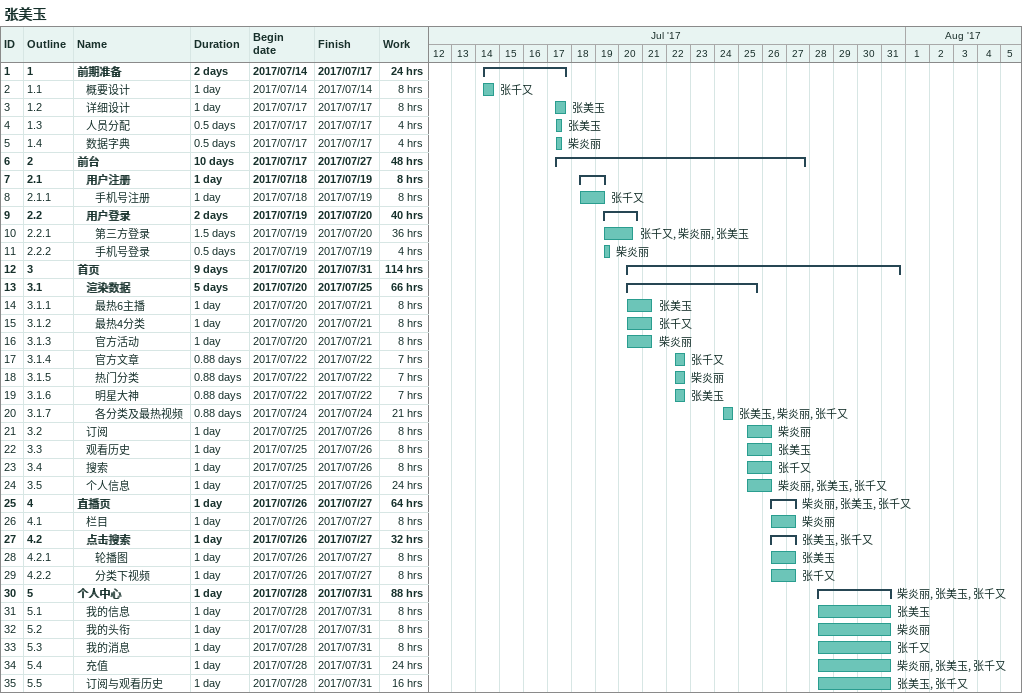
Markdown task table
张美玉

| ID | WBS | Task | Duration | Start | Finish | Resources | Work (h) |
|---|---|---|---|---|---|---|---|
| 1 | 1 | **前期准备** | 2d | 2017-07-14 | 2017-07-17 |  | 24 |
| 2 | 1.1 | 概要设计 | 1d | 2017-07-14 | 2017-07-14 | 张千又 | 8 |
| 3 | 1.2 | 详细设计 | 1d | 2017-07-17 | 2017-07-17 | 张美玉 | 8 |
| 4 | 1.3 | 人员分配 | 0.5d | 2017-07-17 | 2017-07-17 | 张美玉 | 4 |
| 5 | 1.4 | 数据字典 | 0.5d | 2017-07-17 | 2017-07-17 | 柴炎丽 | 4 |
| 6 | 2 | **前台** | 10d | 2017-07-17 | 2017-07-27 |  | 48 |
| 7 | 2.1 | **用户注册** | 1d | 2017-07-18 | 2017-07-19 |  | 8 |
| 8 | 2.1.1 | 手机号注册 | 1d | 2017-07-18 | 2017-07-19 | 张千又 | 8 |
| 9 | 2.2 | **用户登录** | 2d | 2017-07-19 | 2017-07-20 |  | 40 |
| 10 | 2.2.1 | 第三方登录 | 1.5d | 2017-07-19 | 2017-07-20 | 张千又, 柴炎丽, 张美玉 | 36 |
| 11 | 2.2.2 | 手机号登录 | 0.5d | 2017-07-19 | 2017-07-19 | 柴炎丽 | 4 |
| 12 | 3 | **首页** | 9d | 2017-07-20 | 2017-07-31 |  | 114 |
| 13 | 3.1 | **渲染数据** | 5d | 2017-07-20 | 2017-07-25 |  | 66 |
| 14 | 3.1.1 | 最热6主播 | 1d | 2017-07-20 | 2017-07-21 | 张美玉 | 8 |
| 15 | 3.1.2 | 最热4分类 | 1d | 2017-07-20 | 2017-07-21 | 张千又 | 8 |
| 16 | 3.1.3 | 官方活动 | 1d | 2017-07-20 | 2017-07-21 | 柴炎丽 | 8 |
| 17 | 3.1.4 | 官方文章 | 0.88d | 2017-07-22 | 2017-07-22 | 张千又 | 7 |
| 18 | 3.1.5 | 热门分类 | 0.88d | 2017-07-22 | 2017-07-22 | 柴炎丽 | 7 |
| 19 | 3.1.6 | 明星大神 | 0.88d | 2017-07-22 | 2017-07-22 | 张美玉 | 7 |
| 20 | 3.1.7 | 各分类及最热视频 | 0.88d | 2017-07-24 | 2017-07-24 | 张美玉, 柴炎丽, 张千又 | 21 |
| 21 | 3.2 | 订阅 | 1d | 2017-07-25 | 2017-07-26 | 柴炎丽 | 8 |
| 22 | 3.3 | 观看历史 | 1d | 2017-07-25 | 2017-07-26 | 张美玉 | 8 |
| 23 | 3.4 | 搜索 | 1d | 2017-07-25 | 2017-07-26 | 张千又 | 8 |
| 24 | 3.5 | 个人信息 | 1d | 2017-07-25 | 2017-07-26 | 柴炎丽, 张美玉, 张千又 | 24 |
| 25 | 4 | **直播页** | 1d | 2017-07-26 | 2017-07-27 | 柴炎丽, 张美玉, 张千又 | 64 |
| 26 | 4.1 | 栏目 | 1d | 2017-07-26 | 2017-07-27 | 柴炎丽 | 8 |
| 27 | 4.2 | **点击搜索** | 1d | 2017-07-26 | 2017-07-27 | 张美玉, 张千又 | 32 |
| 28 | 4.2.1 | 轮播图 | 1d | 2017-07-26 | 2017-07-27 | 张美玉 | 8 |
| 29 | 4.2.2 | 分类下视频 | 1d | 2017-07-26 | 2017-07-27 | 张千又 | 8 |
| 30 | 5 | **个人中心** | 1d | 2017-07-28 | 2017-07-31 | 柴炎丽, 张美玉, 张千又 | 88 |
| 31 | 5.1 | 我的信息 | 1d | 2017-07-28 | 2017-07-31 | 张美玉 | 8 |
| 32 | 5.2 | 我的头衔 | 1d | 2017-07-28 | 2017-07-31 | 柴炎丽 | 8 |
| 33 | 5.3 | 我的消息 | 1d | 2017-07-28 | 2017-07-31 | 张千又 | 8 |
| 34 | 5.4 | 充值 | 1d | 2017-07-28 | 2017-07-31 | 柴炎丽, 张美玉, 张千又 | 24 |
| 35 | 5.5 | 订阅与观看历史 | 1d | 2017-07-28 | 2017-07-31 | 张美玉, 张千又 | 16 |
